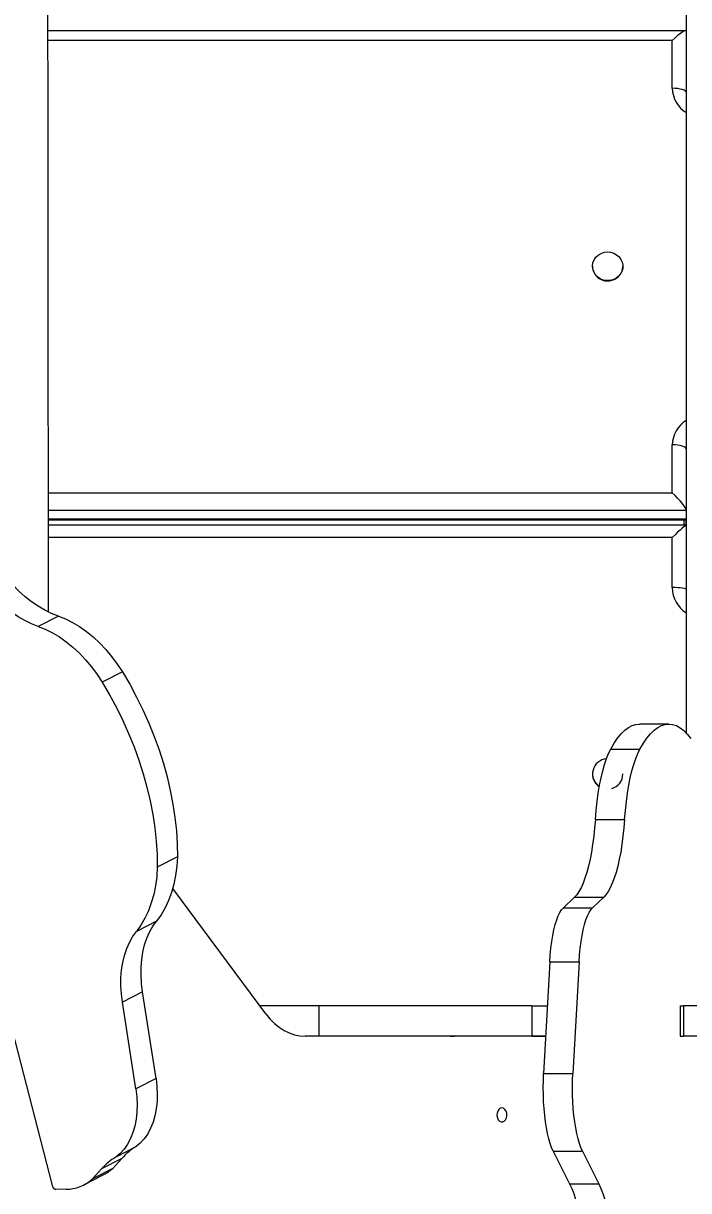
# Model space of a CAD drawing. Header units: millimetres. Extents: x -8422 to 28150, y -6982 to 5510.
# Drawn here: x -594 to -264, y 1834 to 2411 of the extents above; entities that cross this region are included whole.
import ezdxf

# ---------------------------------------------------------------- set-up
doc = ezdxf.new("R2010")
doc.units = ezdxf.units.MM
for name, color, linetype in [('DIKOM_ОБЪЕКТ', 7, 'Continuous'), ('DIKOM_РАЗМЕР_ЗОНА', 7, 'Continuous'), ('DIKOM_РАЗМЕР_ОБЪЕКТА', 7, 'Continuous')]:
    doc.layers.add(name, color=color, linetype=linetype)
doc.styles.add('style1', font='arial.ttf', dxfattribs={"width": 0.8})
doc.dimstyles.new('1-50', dxfattribs={"dimtxt": 300, "dimasz": 200, "dimexe": 100, "dimexo": 0, "dimgap": 100, "dimtad": 1, "dimdec": 0, "dimtxsty": 'style1', "dimcen": 0, "dimclrd": 7, "dimclre": 7, "dimadec": 1, "dimazin": 2, "dimtfac": 1, "dimtdec": 0, "dimtmove": 1, "dimatfit": 3, "dimfxl": 0, "dimlwd": 25, "dimlwe": 18, "dimarcsym": 0})

# ---------------------------------------------------------------- blocks, each defined once
blk = doc.blocks.new('*D0')
at = {"layer": 'Defpoints', "color": 0, "transparency": 16777216}
for p in [(1363.27, 4015), (-6010.96, -2710.04), (-2661.52, -2710.04)]:
    blk.add_point(p, dxfattribs=at)
at = {"layer": 'DIKOM_РАЗМЕР_ОБЪЕКТА', "color": 7, "lineweight": 18, "transparency": 16777216}
for p, q in [((1363.27, 4015), (-6110.96, 4015)), ((-2661.52, -2710.04), (-6110.96, -2710.04))]:
    blk.add_line(p, q, dxfattribs=at)
at = {"layer": 'DIKOM_РАЗМЕР_ОБЪЕКТА', "color": 7, "lineweight": 25, "transparency": 16777216}
blk.add_line((-6010.96, 3815), (-6010.96, -2510.04), dxfattribs=at)
at = {"layer": 'DIKOM_РАЗМЕР_ОБЪЕКТА', "color": 7, "transparency": 16777216}
for points in [[(-6044.3, 3815), (-5977.63, 3815), (-6010.96, 4015)], [(-6044.3, -2510.04), (-5977.63, -2510.04), (-6010.96, -2710.04)]]:
    blk.add_solid(points, dxfattribs=at)
at = {"layer": 'DIKOM_РАЗМЕР_ОБЪЕКТА', "color": 0, "transparency": 16777216, "insert": (-6264.14, 652.48), "char_height": 300, "attachment_point": 5, "rotation": 90, "style": 'style1'}
blk.add_mtext('6700', dxfattribs=at)
blk = doc.blocks.new('*D3')
at = {"layer": 'Defpoints', "color": 0, "transparency": 16777216}
for p in [(620.22, 5510), (-7971.96, -4607.49), (-3279.17, -4607.49)]:
    blk.add_point(p, dxfattribs=at)
at = {"layer": 'DIKOM_РАЗМЕР_ЗОНА', "color": 7, "lineweight": 18, "transparency": 16777216}
for p, q in [((620.22, 5510), (-8071.96, 5510)), ((-3279.17, -4607.49), (-8071.96, -4607.49))]:
    blk.add_line(p, q, dxfattribs=at)
at = {"layer": 'DIKOM_РАЗМЕР_ЗОНА', "color": 7, "lineweight": 25, "transparency": 16777216}
blk.add_line((-7971.96, 5310), (-7971.96, -4407.49), dxfattribs=at)
at = {"layer": 'DIKOM_РАЗМЕР_ЗОНА', "color": 7, "transparency": 16777216}
for points in [[(-8005.3, 5310), (-7938.63, 5310), (-7971.96, 5510)], [(-8005.3, -4407.49), (-7938.63, -4407.49), (-7971.96, -4607.49)]]:
    blk.add_solid(points, dxfattribs=at)
at = {"layer": 'DIKOM_РАЗМЕР_ЗОНА', "color": 0, "transparency": 16777216, "insert": (-8225.14, 451.25), "char_height": 300, "attachment_point": 5, "rotation": 90, "style": 'style1'}
blk.add_mtext('10100', dxfattribs=at)

msp = doc.modelspace()

# ---------------------------------------------------------------- linework, layer by layer
at = {"layer": 'DIKOM_ОБЪЕКТ', "color": 7, "linetype": 'Continuous', "lineweight": 15}
for p, q in [((-581.43, 2407.49), (-265.39, 2407.49)), ((-265.74, 2407.44), (-581.43, 2407.44)), ((-272.38, 2402.66), (-581.43, 2402.66)), ((-272.38, 2378.95), (-272.38, 2402.66)), ((-311.89, 2290.87), (-311.89, 2290.76)), ((-296.89, 2290.77), (-296.89, 2290.88)), ((-272.39, 2178.87), (-272.39, 2202.58)), ((-581.23, 2178.87), (-272.39, 2178.87)), ((-265.4, 2170.01), (-581.22, 2170.01)), ((-581.22, 2165.89), (-265.4, 2165.89)), ((-581.22, 2165.52), (-265.75, 2165.52)), ((-265.45, 2162.86), (-581.22, 2162.86)), ((-272.39, 2156.75), (-581.21, 2156.75)), ((-272.39, 2131.95), (-272.39, 2156.75)), ((-576.29, 2117.81), (-586.27, 2112.68)), ((-544.61, 2090.22), (-554.59, 2085.09)), ((-274.15, 2064.45), (-288.64, 2064.45)), ((-302.89, 2052.05), (-288.4, 2052.05)), ((-311.89, 2039.72), (-311.89, 2039.68)), ((-296.89, 2039.7), (-296.89, 2039.74)), ((-310.49, 2017.26), (-296, 2017.26)), ((-517.34, 1998.72), (-527.32, 1993.59)), ((-473.59, 1921.04), (-519.69, 1983.05)), ((-320.83, 1978.72), (-326.3, 1973.58)), ((-320.83, 1978.72), (-306.34, 1978.72)), ((-306.34, 1978.72), (-311.82, 1973.58)), ((-326.3, 1973.58), (-311.82, 1973.58)), ((-527.7, 1966.96), (-537.68, 1961.83)), ((-608.92, 1950.53), (-579.44, 1836.12)), ((-333.03, 1946.83), (-336.07, 1891.53)), ((-333.03, 1946.83), (-318.54, 1946.83)), ((-318.54, 1946.83), (-321.58, 1891.53)), ((-534.59, 1931.9), (-544.57, 1926.77)), ((-527.96, 1889.06), (-534.59, 1931.9)), ((-537.94, 1883.93), (-544.57, 1926.77)), ((-447.44, 1925.01), (-476.54, 1925.01)), ((-447.44, 1925.01), (-447.44, 1910.01)), ((-341.88, 1925.01), (-447.44, 1925.01)), ((-341.88, 1925.01), (-341.88, 1910.01)), ((-341.88, 1925.01), (-334.23, 1925.01)), ((-268.46, 1925.01), (-268.46, 1910.01)), ((-268.46, 1925.01), (-266.81, 1925.01)), ((-266.81, 1925.01), (-266.81, 1910.01)), ((-228.71, 1925.01), (-266.81, 1925.01)), ((-436.83, 1910.01), (-454.06, 1910.01)), ((-341.88, 1910.01), (-436.83, 1910.01)), ((-335.05, 1910.01), (-400.06, 1910.01)), ((-382.13, 1910.01), (-380.17, 1910.01)), ((-341.88, 1910.01), (-335.05, 1910.01)), ((-268.46, 1910.01), (-266.81, 1910.01)), ((-228.71, 1910.01), (-266.81, 1910.01)), ((-527.96, 1889.06), (-537.94, 1883.93)), ((-336.07, 1891.53), (-321.58, 1891.53)), ((-537.89, 1855.28), (-547.87, 1850.15)), ((-544.89, 1849.56), (-554.87, 1844.43)), ((-549.39, 1844.62), (-544.89, 1849.56)), ((-331.35, 1853.13), (-316.86, 1853.13)), ((-331.35, 1853.13), (-323.21, 1836.97)), ((-316.86, 1853.13), (-308.72, 1836.97)), ((-549.39, 1844.62), (-559.37, 1839.49)), ((-559.37, 1839.49), (-554.87, 1844.43)), ((-563.69, 1836.46), (-553.71, 1841.59)), ((-323.21, 1836.97), (-308.72, 1836.97)), ((-572.5, 1834.28), (-577.53, 1834.24))]:
    msp.add_line(p, q, dxfattribs=at)
at = {"layer": 'DIKOM_ОБЪЕКТ', "color": 7, "linetype": 'Continuous', "lineweight": 15, "flags": 128}
for points in [[(-265.4, 2059.89), (-265.4, 2064.74), (-265.4, 2086.59), (-265.4, 2108.38), (-265.4, 2130.12), (-265.4, 2151.78), (-265.4, 2173.38), (-265.4, 2194.89), (-265.4, 2216.33), (-265.4, 2237.67), (-265.39, 2258.92), (-265.39, 2280.07), (-265.39, 2301.11), (-265.39, 2322.05), (-265.39, 2342.86), (-265.39, 2363.55), (-265.39, 2384.12), (-265.39, 2404.55), (-265.39, 2424.84)], [(-265.39, 2376.84), (-265.52, 2377.16), (-265.91, 2377.58), (-266.56, 2377.97), (-267.43, 2378.3), (-268.49, 2378.58), (-269.7, 2378.78), (-271.02, 2378.91), (-272.38, 2378.95)], [(-303.44, 2283.82), (-305.06, 2283.79), (-306.65, 2284.09), (-308.13, 2284.71), (-309.44, 2285.62), (-310.51, 2286.77), (-311.3, 2288.12), (-311.76, 2289.59), (-311.88, 2291.12), (-311.65, 2292.65), (-311.08, 2294.09), (-310.19, 2295.38), (-309.03, 2296.45), (-307.66, 2297.27), (-306.13, 2297.79), (-304.52, 2297.98), (-302.91, 2297.85), (-301.36, 2297.38), (-299.96, 2296.61), (-298.76, 2295.58), (-297.83, 2294.32), (-297.2, 2292.9), (-296.91, 2291.39), (-296.96, 2289.85), (-297.37, 2288.36), (-298.1, 2286.99), (-299.13, 2285.8), (-300.4, 2284.85), (-301.86, 2284.18), (-303.44, 2283.82)], [(-265.4, 2200.46), (-265.52, 2200.79), (-265.92, 2201.21), (-266.57, 2201.59), (-267.44, 2201.93), (-268.5, 2202.21), (-269.71, 2202.41), (-271.02, 2202.54), (-272.39, 2202.58)], [(-265.69, 2165.53), (-265.69, 2165.09), (-265.69, 2163.48), (-265.69, 2162.86)], [(-576.29, 2117.81), (-579.63, 2119.12), (-582.96, 2120.74), (-586.27, 2122.67), (-589.52, 2124.9), (-592.7, 2127.42), (-595.79, 2130.2), (-598.77, 2133.22), (-601.61, 2136.48), (-604.29, 2139.94), (-606.81, 2143.58), (-609.14, 2147.38), (-611.27, 2151.32), (-613.18, 2155.36)], [(-586.27, 2112.68), (-589.61, 2113.99), (-592.94, 2115.61), (-596.25, 2117.54), (-599.5, 2119.77), (-602.68, 2122.29), (-605.77, 2125.07), (-608.75, 2128.09), (-611.59, 2131.35), (-614.27, 2134.81), (-616.79, 2138.45), (-619.12, 2142.25), (-621.25, 2146.19), (-623.16, 2150.23)], [(-265.4, 2131.11), (-265.53, 2131.23), (-265.92, 2131.4), (-266.57, 2131.55), (-267.44, 2131.69), (-268.5, 2131.8), (-269.71, 2131.88), (-271.03, 2131.93), (-272.39, 2131.95)], [(-576.29, 2117.81), (-572.79, 2116.44), (-569.29, 2114.71), (-565.83, 2112.65), (-562.43, 2110.26), (-559.12, 2107.56), (-555.91, 2104.57), (-552.83, 2101.32), (-549.91, 2097.83), (-547.16, 2094.12), (-544.61, 2090.22)], [(-586.27, 2112.68), (-582.77, 2111.31), (-579.27, 2109.58), (-575.81, 2107.52), (-572.41, 2105.12), (-569.1, 2102.43), (-565.89, 2099.44), (-562.81, 2096.19), (-559.89, 2092.7), (-557.14, 2088.99), (-554.59, 2085.09)], [(-554.59, 2085.09), (-550.97, 2078.95), (-547.58, 2072.67), (-544.42, 2066.26), (-541.5, 2059.76), (-538.84, 2053.17), (-536.43, 2046.52), (-534.3, 2039.83), (-532.44, 2033.12), (-530.86, 2026.41), (-529.57, 2019.72), (-528.56, 2013.07), (-527.85, 2006.49), (-527.44, 1999.99), (-527.32, 1993.59)], [(-544.61, 2090.22), (-540.99, 2084.08), (-537.6, 2077.8), (-534.44, 2071.39), (-531.52, 2064.89), (-528.86, 2058.3), (-526.45, 2051.65), (-524.32, 2044.96), (-522.46, 2038.25), (-520.88, 2031.54), (-519.59, 2024.85), (-518.58, 2018.2), (-517.87, 2011.62), (-517.46, 2005.12), (-517.34, 1998.72)], [(-302.89, 2052.05), (-301.19, 2054.93), (-299.46, 2057.44), (-297.7, 2059.58), (-295.91, 2061.34), (-294.09, 2062.71), (-292.26, 2063.68), (-290.42, 2064.27), (-288.64, 2064.45)], [(-288.4, 2052.05), (-286.71, 2054.93), (-284.98, 2057.44), (-283.21, 2059.58), (-281.42, 2061.34), (-279.6, 2062.71), (-277.77, 2063.68), (-275.93, 2064.27), (-274.08, 2064.45), (-272.23, 2064.24), (-270.39, 2063.63), (-268.56, 2062.62), (-266.75, 2061.23), (-264.96, 2059.45), (-263.2, 2057.28)], [(-310.49, 2017.26), (-310.11, 2021.72), (-309.63, 2026.04), (-309.06, 2030.18), (-308.4, 2034.12), (-307.66, 2037.83), (-306.84, 2041.29), (-305.94, 2044.46), (-304.98, 2047.32), (-303.96, 2049.86), (-302.89, 2052.05)], [(-296, 2017.26), (-295.62, 2021.72), (-295.14, 2026.04), (-294.57, 2030.18), (-293.92, 2034.12), (-293.17, 2037.83), (-292.35, 2041.29), (-291.46, 2044.46), (-290.49, 2047.32), (-289.47, 2049.86), (-288.4, 2052.05)], [(-310.49, 2017.26), (-310.84, 2013.01), (-311.29, 2008.88), (-311.82, 2004.9), (-312.44, 2001.11), (-313.13, 1997.52), (-313.9, 1994.17), (-314.73, 1991.06), (-315.63, 1988.22), (-316.58, 1985.68), (-317.58, 1983.44), (-318.63, 1981.53), (-319.71, 1979.95), (-320.83, 1978.72)], [(-296, 2017.26), (-296.36, 2013.01), (-296.8, 2008.88), (-297.34, 2004.9), (-297.95, 2001.11), (-298.64, 1997.52), (-299.41, 1994.17), (-300.24, 1991.06), (-301.14, 1988.22), (-302.09, 1985.68), (-303.09, 1983.44), (-304.14, 1981.53), (-305.22, 1979.95), (-306.34, 1978.72)], [(-517.34, 1998.72), (-517.65, 1994.04), (-518.25, 1989.52), (-519.14, 1985.17), (-520.31, 1981.04), (-521.76, 1977.13), (-523.48, 1973.46), (-525.47, 1970.07), (-527.7, 1966.96)], [(-527.32, 1993.59), (-527.62, 1988.91), (-528.22, 1984.38), (-529.11, 1980.04), (-530.29, 1975.9), (-531.74, 1971.99), (-533.46, 1968.33), (-535.45, 1964.94), (-537.68, 1961.83)], [(-333.03, 1946.83), (-332.79, 1950.29), (-332.46, 1953.63), (-332.05, 1956.82), (-331.55, 1959.83), (-330.98, 1962.64), (-330.33, 1965.2), (-329.62, 1967.5), (-328.86, 1969.5), (-328.04, 1971.19), (-327.19, 1972.56), (-326.3, 1973.58)], [(-318.54, 1946.83), (-318.3, 1950.29), (-317.97, 1953.63), (-317.56, 1956.82), (-317.06, 1959.83), (-316.49, 1962.64), (-315.84, 1965.2), (-315.14, 1967.5), (-314.37, 1969.5), (-313.56, 1971.19), (-312.7, 1972.56), (-311.82, 1973.58)], [(-534.59, 1931.9), (-535.1, 1936.04), (-535.34, 1940.12), (-535.31, 1944.08), (-535.01, 1947.93), (-534.43, 1951.62), (-533.59, 1955.13), (-532.49, 1958.44), (-531.14, 1961.53), (-529.54, 1964.37), (-527.7, 1966.96)], [(-544.57, 1926.77), (-545.08, 1930.91), (-545.32, 1934.98), (-545.29, 1938.95), (-544.99, 1942.8), (-544.41, 1946.49), (-543.57, 1950), (-542.47, 1953.31), (-541.11, 1956.4), (-539.52, 1959.24), (-537.68, 1961.83)], [(-473.59, 1921.04), (-471.56, 1918.55), (-469.36, 1916.35), (-467.03, 1914.45), (-464.58, 1912.87), (-462.04, 1911.63), (-459.42, 1910.73), (-456.75, 1910.19), (-454.06, 1910.01)], [(-527.96, 1889.06), (-527.49, 1885.16), (-527.31, 1881.34), (-527.41, 1877.63), (-527.8, 1874.06), (-528.47, 1870.66), (-529.41, 1867.46), (-530.61, 1864.49), (-532.08, 1861.76), (-533.79, 1859.3), (-535.73, 1857.14), (-537.89, 1855.28)], [(-331.35, 1853.13), (-332.13, 1854.89), (-332.87, 1856.95), (-333.55, 1859.28), (-334.17, 1861.86), (-334.71, 1864.67), (-335.18, 1867.68), (-335.57, 1870.85), (-335.88, 1874.16), (-336.1, 1877.57), (-336.22, 1881.04), (-336.26, 1884.55), (-336.21, 1888.06), (-336.07, 1891.53)], [(-316.86, 1853.13), (-317.64, 1854.89), (-318.38, 1856.95), (-319.06, 1859.28), (-319.68, 1861.86), (-320.22, 1864.67), (-320.69, 1867.68), (-321.08, 1870.85), (-321.39, 1874.16), (-321.61, 1877.57), (-321.74, 1881.04), (-321.77, 1884.55), (-321.72, 1888.06), (-321.58, 1891.53)], [(-537.94, 1883.93), (-537.47, 1880.03), (-537.29, 1876.21), (-537.39, 1872.49), (-537.78, 1868.93), (-538.45, 1865.53), (-539.39, 1862.33), (-540.59, 1859.35), (-542.06, 1856.63), (-543.77, 1854.17), (-545.71, 1852.01), (-547.87, 1850.15)], [(-356.73, 1874.51), (-357.54, 1874.32), (-358.26, 1873.77), (-358.81, 1872.92), (-359.14, 1871.87), (-359.2, 1870.72), (-359, 1869.6), (-358.56, 1868.64), (-357.91, 1867.93), (-357.14, 1867.56), (-356.33, 1867.56), (-355.55, 1867.93), (-354.91, 1868.64), (-354.46, 1869.6), (-354.26, 1870.72), (-354.33, 1871.87), (-354.66, 1872.93), (-355.21, 1873.77), (-355.93, 1874.32), (-356.73, 1874.51)], [(-323.21, 1836.97), (-322.18, 1834.72), (-321.21, 1832.15), (-320.29, 1829.29), (-319.44, 1826.13), (-318.66, 1822.72), (-317.96, 1819.07), (-317.34, 1815.21), (-316.8, 1811.16)], [(-308.72, 1836.97), (-307.69, 1834.72), (-306.72, 1832.15), (-305.81, 1829.29), (-304.95, 1826.13), (-304.17, 1822.72), (-303.47, 1819.07), (-302.85, 1815.21), (-302.31, 1811.16)]]:
    msp.add_lwpolyline(points, dxfattribs=at)
at = {"layer": 'DIKOM_ОБЪЕКТ', "color": 7, "linetype": 'Continuous', "lineweight": 15}
for centre, radius, start, end in [((-258.32, 2379.08), 14.06, 180.51631, 239.63243), ((-304.53, 2291), 7.36, 181.80258, 278.50173), ((-304.16, 2290.95), 7.28, 275.69648, 358.57363), ((-258.24, 2202.4), 14.15, 120.69803, 179.2753), ((-238.38, 2165.23), 28.31, 179.40964, 184.79714), ((-257.54, 2131.96), 14.85, 180.07105, 237.86362), ((-304.37, 2039.77), 7.48, 94.99326, 236.41537), ((-304.41, 2039.72), 7.48, 180.34438, 236.74), ((-304.34, 2039.71), 7.45, 285.77586, 359.91364), ((-523.69, 1830.76), 28.34, 120.06677, 138.43925), ((-533.67, 1825.63), 28.34, 120.06677, 138.43925), ((-562.56, 1858.78), 19.34, 297.23663, 312.9396), ((-572.64, 1853.84), 19.56, 270.4091, 312.71787), ((-577.07, 1836.54), 2.4, 190.21158, 258.98181)]:
    msp.add_arc(centre, radius, start, end, dxfattribs=at)
for centre, major_axis, ratio, start_param, end_param in [((-272.38, 2400.44), (6.91, 6.91), 0.163055, 6.16989, 7.692493), ((-272.38, 2413.57), (-6.76, 6.76), 0.265883, 3.319844, 3.347668), ((-272.39, 2176.65), (-6.91, 6.91), 0.162915, 3.3497, 4.87403), ((-272.39, 2172.52), (-6.91, 6.91), 0.162915, 2.980104, 3.303233), ((-272.39, 2155.86), (6.99, 6.99), 0.063352, 6.266784, 7.790859)]:
    msp.add_ellipse(centre, major_axis=major_axis, ratio=ratio, start_param=start_param, end_param=end_param, dxfattribs=at)
msp.add_open_spline([(-581.18, 2119.87), (-581.18, 2123.49), (-581.19, 2131.66), (-581.2, 2144.93), (-581.21, 2159.5), (-581.22, 2174.56), (-581.24, 2190.11), (-581.25, 2206.46), (-581.27, 2223.47), (-581.28, 2240.96), (-581.3, 2258.81), (-581.32, 2276.93), (-581.33, 2295.33), (-581.35, 2316.59), (-581.37, 2340.7), (-581.4, 2367.57), (-581.42, 2394.33), (-581.45, 2420.82), (-581.47, 2445.06), (-581.49, 2466.99), (-581.5, 2486.65), (-581.52, 2505.85), (-581.54, 2524.62), (-581.55, 2542.97), (-581.57, 2562.01), (-581.59, 2581.66), (-581.6, 2601.88), (-581.62, 2621.69), (-581.64, 2643.91), (-581.66, 2668.43), (-581.68, 2695.17), (-581.7, 2721.62), (-581.72, 2747.83), (-581.75, 2775.33), (-581.77, 2803.98), (-581.79, 2833.56), (-581.81, 2858.39), (-581.83, 2878.55), (-581.84, 2894.13), (-581.85, 2908.83), (-581.86, 2919.89), (-581.87, 2927.68), (-581.87, 2932.52), (-581.87, 2937.45), (-581.88, 2942.68), (-581.88, 2948.39), (-581.89, 2954.47), (-581.89, 2960.9), (-581.9, 2967.64), (-581.9, 2974.8), (-581.91, 2982.37), (-581.91, 2990.67), (-581.92, 2999.72), (-581.93, 3009.55), (-581.94, 3019.85), (-581.94, 3030.63), (-581.95, 3041.88), (-581.96, 3053.62), (-581.97, 3065.86), (-581.97, 3074.19), (-581.98, 3078.44)], degree=3, knots=[0.1311549, 0.1311549, 0.1311549, 0.1311549, 0.1425935, 0.1564853, 0.170319, 0.1832914, 0.1962463, 0.2092173, 0.2222287, 0.2352891, 0.2481656, 0.2610828, 0.2740252, 0.2869712, 0.3054338, 0.3238502, 0.3422058, 0.3604868, 0.3786899, 0.3930584, 0.4074129, 0.4217777, 0.4361703, 0.4505997, 0.4650568, 0.4821329, 0.4992477, 0.5163932, 0.5335651, 0.5581344, 0.5826926, 0.6071762, 0.6316035, 0.6559902, 0.6849156, 0.7138057, 0.7426818, 0.759621, 0.776021, 0.7918161, 0.8070135, 0.8125351, 0.8179739, 0.8233969, 0.8293523, 0.8359624, 0.843228, 0.8506798, 0.8587165, 0.8673393, 0.8765491, 0.8863469, 0.897978, 0.9103444, 0.923447, 0.9372865, 0.9518626, 0.9671748, 0.9832216, 1, 1, 1, 1], dxfattribs=at)

# ---------------------------------------------------------------- dimensions: what is measured, and where the dimension line sits
at = {"layer": 'DIKOM_РАЗМЕР_ЗОНА'}
dim = msp.add_linear_dim(base=(-7971.96, -4607.49), p1=(620.22, 5510), p2=(-3279.17, -4607.49), angle=90, text='10100', dimstyle='1-50', override={"dimscale": 1, "dimtix": 0, "dimtofl": 1, "dimtmove": 1, "dimatfit": 3}, dxfattribs=at)
dim.commit()
dim.dimension.update_dxf_attribs({"geometry": '*D3', "text_midpoint": (-8225.14, 451.25)})
at = {"layer": 'DIKOM_РАЗМЕР_ОБЪЕКТА'}
dim = msp.add_linear_dim(base=(-6010.96, -2710.04), p1=(1363.27, 4015), p2=(-2661.52, -2710.04), angle=90, text='6700', dimstyle='1-50', override={"dimscale": 1, "dimtix": 0, "dimtofl": 1, "dimtmove": 1, "dimatfit": 3}, dxfattribs=at)
dim.commit()
dim.dimension.update_dxf_attribs({"geometry": '*D0', "text_midpoint": (-6264.14, 652.48)})

doc.saveas('drawing.dxf')
